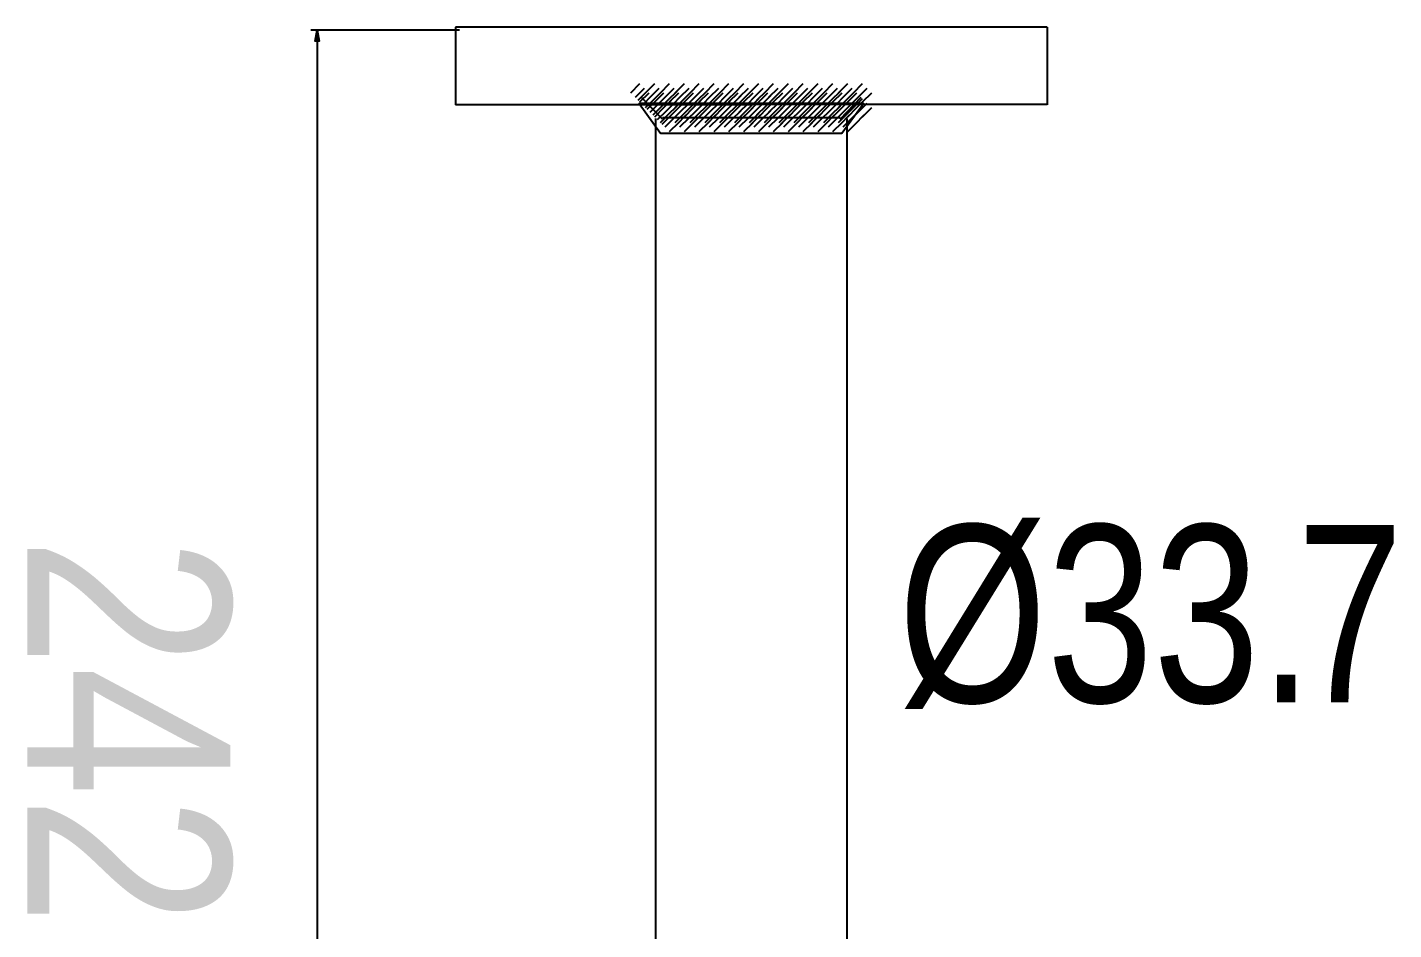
# Model space of a CAD drawing. Extents: x 1 to 62, y 3 to 267.
# Drawn here: x 3.62 to 53.45, y 28.36 to 61.28 of the extents above; entities that cross this region are included whole.
import ezdxf

# ---------------------------------------------------------------- set-up
doc = ezdxf.new("R2010")
doc.units = 0
doc.layers.add('LIVELLO_1', color=160, linetype='Continuous')
doc.styles.add('STD', font='txt')

# ---------------------------------------------------------------- blocks, each defined once
blk = doc.blocks.new('AI9-BLK319')
at = {"layer": 'LIVELLO_1', "color": 7}
for p, q in [((3.185249, -0.288182), (3.518734, 0.045303)), ((3.352681, -0.454236), (3.684788, -0.120751)), ((3.518734, -0.620289), (3.852736, -0.288182))]:
    blk.add_line(p, q, dxfattribs=at)
blk = doc.blocks.new('AI9-BLK318')
at = {"layer": 'LIVELLO_1', "color": 7}
blk.add_blockref('AI9-BLK319', (0, 0), dxfattribs=at)
blk = doc.blocks.new('AI9-BLK317')
at = {"layer": 'LIVELLO_1', "color": 7}
for p, q in [((3.39118, -0.151584), (3.723287, 0.180523)), ((3.557233, -0.319016), (3.890719, 0.014469)), ((3.723287, -0.485069), (4.056772, -0.151584))]:
    blk.add_line(p, q, dxfattribs=at)
blk = doc.blocks.new('AI9-BLK316')
at = {"layer": 'LIVELLO_1', "color": 7}
blk.add_blockref('AI9-BLK317', (0, 0), dxfattribs=at)
blk = doc.blocks.new('AI9-BLK315')
at = {"layer": 'LIVELLO_1', "color": 7}
for p, q in [((3.525797, 0.01602), (3.85911, 0.349505)), ((3.69185, -0.150034), (4.025163, 0.182073)), ((3.85911, -0.317466), (4.192595, 0.01602))]:
    blk.add_line(p, q, dxfattribs=at)
blk = doc.blocks.new('AI9-BLK314')
at = {"layer": 'LIVELLO_1', "color": 7}
blk.add_blockref('AI9-BLK315', (0, 0), dxfattribs=at)
blk = doc.blocks.new('AI9-BLK311')
at = {"layer": 'LIVELLO_1', "color": 7}
for p, q in [((2.64523, -0.288182), (2.977338, 0.045303)), ((2.811284, -0.454236), (3.144769, -0.120751)), ((2.977338, -0.620289), (3.310823, -0.288182))]:
    blk.add_line(p, q, dxfattribs=at)
blk = doc.blocks.new('AI9-BLK310')
at = {"layer": 'LIVELLO_1', "color": 7}
blk.add_blockref('AI9-BLK311', (0, 0), dxfattribs=at)
blk = doc.blocks.new('AI9-BLK309')
at = {"layer": 'LIVELLO_1', "color": 7}
for p, q in [((2.914981, -0.151584), (3.248983, 0.180523)), ((3.081035, -0.319016), (3.415037, 0.014469)), ((3.248983, -0.485069), (3.581091, -0.151584))]:
    blk.add_line(p, q, dxfattribs=at)
blk = doc.blocks.new('AI9-BLK308')
at = {"layer": 'LIVELLO_1', "color": 7}
blk.add_blockref('AI9-BLK309', (0, 0), dxfattribs=at)
blk = doc.blocks.new('AI9-BLK307')
at = {"layer": 'LIVELLO_1', "color": 7}
for p, q in [((3.185249, 0.01602), (3.518734, 0.349505)), ((3.352681, -0.150034), (3.684788, 0.182073)), ((3.518734, -0.317466), (3.852736, 0.01602))]:
    blk.add_line(p, q, dxfattribs=at)
blk = doc.blocks.new('AI9-BLK306')
at = {"layer": 'LIVELLO_1', "color": 7}
blk.add_blockref('AI9-BLK307', (0, 0), dxfattribs=at)
blk = doc.blocks.new('AI9-BLK305')
at = {"layer": 'LIVELLO_1', "color": 7}
for p, q in [((3.39118, 0.167776), (3.723287, 0.501261)), ((3.557233, 0.001723), (3.890719, 0.335208)), ((3.723287, -0.164331), (4.056772, 0.167776))]:
    blk.add_line(p, q, dxfattribs=at)
blk = doc.blocks.new('AI9-BLK304')
at = {"layer": 'LIVELLO_1', "color": 7}
blk.add_blockref('AI9-BLK305', (0, 0), dxfattribs=at)
blk = doc.blocks.new('AI9-BLK303')
at = {"layer": 'LIVELLO_1', "color": 7}
for p, q in [((3.525797, 0.30403), (3.85911, 0.636481)), ((3.69185, 0.136943), (4.025163, 0.470428)), ((3.85911, -0.029111), (4.192595, 0.30403))]:
    blk.add_line(p, q, dxfattribs=at)
blk = doc.blocks.new('AI9-BLK302')
at = {"layer": 'LIVELLO_1', "color": 7}
blk.add_blockref('AI9-BLK303', (0, 0), dxfattribs=at)
blk = doc.blocks.new('AI9-BLK301')
at = {"layer": 'LIVELLO_1', "color": 7}
for p, q in [((2.103317, -0.288182), (2.43663, 0.045303)), ((2.269371, -0.454236), (2.602684, -0.120751)), ((2.43663, -0.620289), (2.768737, -0.288182))]:
    blk.add_line(p, q, dxfattribs=at)
blk = doc.blocks.new('AI9-BLK300')
at = {"layer": 'LIVELLO_1', "color": 7}
blk.add_blockref('AI9-BLK301', (0, 0), dxfattribs=at)
blk = doc.blocks.new('AI9-BLK299')
at = {"layer": 'LIVELLO_1', "color": 7}
for p, q in [((2.373585, -0.151584), (2.70707, 0.180523)), ((2.541016, -0.319016), (2.873124, 0.014469)), ((2.70707, -0.485069), (3.040383, -0.151584))]:
    blk.add_line(p, q, dxfattribs=at)
blk = doc.blocks.new('AI9-BLK298')
at = {"layer": 'LIVELLO_1', "color": 7}
blk.add_blockref('AI9-BLK299', (0, 0), dxfattribs=at)
blk = doc.blocks.new('AI9-BLK297')
at = {"layer": 'LIVELLO_1', "color": 7}
for p, q in [((2.64523, 0.01602), (2.977338, 0.349505)), ((2.811284, -0.150034), (3.144769, 0.182073)), ((2.977338, -0.317466), (3.310823, 0.01602))]:
    blk.add_line(p, q, dxfattribs=at)
blk = doc.blocks.new('AI9-BLK296')
at = {"layer": 'LIVELLO_1', "color": 7}
blk.add_blockref('AI9-BLK297', (0, 0), dxfattribs=at)
blk = doc.blocks.new('AI9-BLK295')
at = {"layer": 'LIVELLO_1', "color": 7}
for p, q in [((2.914981, 0.167776), (3.248983, 0.501261)), ((3.081035, 0.001723), (3.415037, 0.335208)), ((3.248983, -0.164331), (3.581091, 0.167776))]:
    blk.add_line(p, q, dxfattribs=at)
blk = doc.blocks.new('AI9-BLK294')
at = {"layer": 'LIVELLO_1', "color": 7}
blk.add_blockref('AI9-BLK295', (0, 0), dxfattribs=at)
blk = doc.blocks.new('AI9-BLK293')
at = {"layer": 'LIVELLO_1', "color": 7}
for p, q in [((3.185249, 0.30403), (3.518734, 0.636481)), ((3.352681, 0.136943), (3.684788, 0.470428)), ((3.518734, -0.029111), (3.852736, 0.30403))]:
    blk.add_line(p, q, dxfattribs=at)
blk = doc.blocks.new('AI9-BLK292')
at = {"layer": 'LIVELLO_1', "color": 7}
blk.add_blockref('AI9-BLK293', (0, 0), dxfattribs=at)
blk = doc.blocks.new('AI9-BLK291')
at = {"layer": 'LIVELLO_1', "color": 7}
for p, q in [((1.561231, -0.288182), (1.894716, 0.045303)), ((1.728663, -0.454236), (2.06077, -0.120751)), ((1.894716, -0.620289), (2.228029, -0.288182))]:
    blk.add_line(p, q, dxfattribs=at)
blk = doc.blocks.new('AI9-BLK290')
at = {"layer": 'LIVELLO_1', "color": 7}
blk.add_blockref('AI9-BLK291', (0, 0), dxfattribs=at)
blk = doc.blocks.new('AI9-BLK289')
at = {"layer": 'LIVELLO_1', "color": 7}
for p, q in [((1.832877, -0.151584), (2.164984, 0.180523)), ((1.998931, -0.319016), (2.332416, 0.014469)), ((2.164984, -0.485069), (2.498469, -0.151584))]:
    blk.add_line(p, q, dxfattribs=at)
blk = doc.blocks.new('AI9-BLK288')
at = {"layer": 'LIVELLO_1', "color": 7}
blk.add_blockref('AI9-BLK289', (0, 0), dxfattribs=at)
blk = doc.blocks.new('AI9-BLK287')
at = {"layer": 'LIVELLO_1', "color": 7}
for p, q in [((2.103317, 0.01602), (2.43663, 0.349505)), ((2.269371, -0.150034), (2.602684, 0.182073)), ((2.43663, -0.317466), (2.768737, 0.01602))]:
    blk.add_line(p, q, dxfattribs=at)
blk = doc.blocks.new('AI9-BLK286')
at = {"layer": 'LIVELLO_1', "color": 7}
blk.add_blockref('AI9-BLK287', (0, 0), dxfattribs=at)
blk = doc.blocks.new('AI9-BLK285')
at = {"layer": 'LIVELLO_1', "color": 7}
for p, q in [((2.373585, 0.167776), (2.70707, 0.501261)), ((2.541016, 0.001723), (2.873124, 0.335208)), ((2.70707, -0.164331), (3.040383, 0.167776))]:
    blk.add_line(p, q, dxfattribs=at)
blk = doc.blocks.new('AI9-BLK284')
at = {"layer": 'LIVELLO_1', "color": 7}
blk.add_blockref('AI9-BLK285', (0, 0), dxfattribs=at)
blk = doc.blocks.new('AI9-BLK283')
at = {"layer": 'LIVELLO_1', "color": 7}
for p, q in [((2.64523, 0.30403), (2.977338, 0.636481)), ((2.811284, 0.136943), (3.144769, 0.470428)), ((2.977338, -0.029111), (3.310823, 0.30403))]:
    blk.add_line(p, q, dxfattribs=at)
blk = doc.blocks.new('AI9-BLK282')
at = {"layer": 'LIVELLO_1', "color": 7}
blk.add_blockref('AI9-BLK283', (0, 0), dxfattribs=at)
blk = doc.blocks.new('AI9-BLK281')
at = {"layer": 'LIVELLO_1', "color": 7}
for p, q in [((1.019318, -0.288182), (1.35332, 0.045303)), ((1.186577, -0.454236), (1.520751, -0.120751)), ((1.35332, -0.620289), (1.686805, -0.288182))]:
    blk.add_line(p, q, dxfattribs=at)
blk = doc.blocks.new('AI9-BLK280')
at = {"layer": 'LIVELLO_1', "color": 7}
blk.add_blockref('AI9-BLK281', (0, 0), dxfattribs=at)
blk = doc.blocks.new('AI9-BLK279')
at = {"layer": 'LIVELLO_1', "color": 7}
for p, q in [((1.290963, -0.151584), (1.624276, 0.180523)), ((1.457017, -0.319016), (1.79033, 0.014469)), ((1.624276, -0.485069), (1.956556, -0.151584))]:
    blk.add_line(p, q, dxfattribs=at)
blk = doc.blocks.new('AI9-BLK278')
at = {"layer": 'LIVELLO_1', "color": 7}
blk.add_blockref('AI9-BLK279', (0, 0), dxfattribs=at)
blk = doc.blocks.new('AI9-BLK277')
at = {"layer": 'LIVELLO_1', "color": 7}
for p, q in [((1.561231, 0.01602), (1.894716, 0.349505)), ((1.728663, -0.150034), (2.06077, 0.182073)), ((1.894716, -0.317466), (2.228029, 0.01602))]:
    blk.add_line(p, q, dxfattribs=at)
blk = doc.blocks.new('AI9-BLK276')
at = {"layer": 'LIVELLO_1', "color": 7}
blk.add_blockref('AI9-BLK277', (0, 0), dxfattribs=at)
blk = doc.blocks.new('AI9-BLK275')
at = {"layer": 'LIVELLO_1', "color": 7}
for p, q in [((1.832877, 0.167776), (2.164984, 0.501261)), ((1.998931, 0.001723), (2.332416, 0.335208)), ((2.164984, -0.164331), (2.498469, 0.167776))]:
    blk.add_line(p, q, dxfattribs=at)
blk = doc.blocks.new('AI9-BLK274')
at = {"layer": 'LIVELLO_1', "color": 7}
blk.add_blockref('AI9-BLK275', (0, 0), dxfattribs=at)
blk = doc.blocks.new('AI9-BLK273')
at = {"layer": 'LIVELLO_1', "color": 7}
for p, q in [((2.103317, 0.30403), (2.43663, 0.636481)), ((2.269371, 0.136943), (2.602684, 0.470428)), ((2.43663, -0.029111), (2.768737, 0.30403))]:
    blk.add_line(p, q, dxfattribs=at)
blk = doc.blocks.new('AI9-BLK272')
at = {"layer": 'LIVELLO_1', "color": 7}
blk.add_blockref('AI9-BLK273', (0, 0), dxfattribs=at)
blk = doc.blocks.new('AI9-BLK271')
at = {"layer": 'LIVELLO_1', "color": 7}
for p, q in [((0.479127, -0.288182), (0.812612, 0.045303)), ((0.645353, -0.454236), (0.978666, -0.120751)), ((0.812612, -0.620289), (1.144719, -0.288182))]:
    blk.add_line(p, q, dxfattribs=at)
blk = doc.blocks.new('AI9-BLK270')
at = {"layer": 'LIVELLO_1', "color": 7}
blk.add_blockref('AI9-BLK271', (0, 0), dxfattribs=at)
blk = doc.blocks.new('AI9-BLK269')
at = {"layer": 'LIVELLO_1', "color": 7}
for p, q in [((0.749567, -0.151584), (1.083052, 0.180523)), ((0.916998, -0.319016), (1.249105, 0.014469)), ((1.083052, -0.485069), (1.416365, -0.151584))]:
    blk.add_line(p, q, dxfattribs=at)
blk = doc.blocks.new('AI9-BLK268')
at = {"layer": 'LIVELLO_1', "color": 7}
blk.add_blockref('AI9-BLK269', (0, 0), dxfattribs=at)
blk = doc.blocks.new('AI9-BLK267')
at = {"layer": 'LIVELLO_1', "color": 7}
for p, q in [((1.019318, 0.01602), (1.35332, 0.349505)), ((1.186577, -0.150034), (1.520751, 0.182073)), ((1.35332, -0.317466), (1.686805, 0.01602))]:
    blk.add_line(p, q, dxfattribs=at)
blk = doc.blocks.new('AI9-BLK266')
at = {"layer": 'LIVELLO_1', "color": 7}
blk.add_blockref('AI9-BLK267', (0, 0), dxfattribs=at)
blk = doc.blocks.new('AI9-BLK265')
at = {"layer": 'LIVELLO_1', "color": 7}
for p, q in [((1.290963, 0.167776), (1.624276, 0.501261)), ((1.457017, 0.001723), (1.79033, 0.335208)), ((1.624276, -0.164331), (1.956556, 0.167776))]:
    blk.add_line(p, q, dxfattribs=at)
blk = doc.blocks.new('AI9-BLK264')
at = {"layer": 'LIVELLO_1', "color": 7}
blk.add_blockref('AI9-BLK265', (0, 0), dxfattribs=at)
blk = doc.blocks.new('AI9-BLK263')
at = {"layer": 'LIVELLO_1', "color": 7}
for p, q in [((1.561231, 0.30403), (1.894716, 0.636481)), ((1.728663, 0.136943), (2.06077, 0.470428)), ((1.894716, -0.029111), (2.228029, 0.30403))]:
    blk.add_line(p, q, dxfattribs=at)
blk = doc.blocks.new('AI9-BLK262')
at = {"layer": 'LIVELLO_1', "color": 7}
blk.add_blockref('AI9-BLK263', (0, 0), dxfattribs=at)
blk = doc.blocks.new('AI9-BLK261')
at = {"layer": 'LIVELLO_1', "color": 7}
for p, q in [((-0.062787, -0.288182), (0.270698, 0.045303)), ((0.103267, -0.454236), (0.436752, -0.120751)), ((0.270698, -0.620289), (0.604011, -0.288182))]:
    blk.add_line(p, q, dxfattribs=at)
blk = doc.blocks.new('AI9-BLK260')
at = {"layer": 'LIVELLO_1', "color": 7}
blk.add_blockref('AI9-BLK261', (0, 0), dxfattribs=at)
blk = doc.blocks.new('AI9-BLK259')
at = {"layer": 'LIVELLO_1', "color": 7}
for p, q in [((0.207481, -0.151584), (0.540966, 0.180523)), ((0.374913, -0.319016), (0.708398, 0.014469)), ((0.540966, -0.485069), (0.874451, -0.151584))]:
    blk.add_line(p, q, dxfattribs=at)
blk = doc.blocks.new('AI9-BLK258')
at = {"layer": 'LIVELLO_1', "color": 7}
blk.add_blockref('AI9-BLK259', (0, 0), dxfattribs=at)
blk = doc.blocks.new('AI9-BLK257')
at = {"layer": 'LIVELLO_1', "color": 7}
for p, q in [((0.479127, 0.01602), (0.812612, 0.349505)), ((0.645353, -0.150034), (0.978666, 0.182073)), ((0.812612, -0.317466), (1.144719, 0.01602))]:
    blk.add_line(p, q, dxfattribs=at)
blk = doc.blocks.new('AI9-BLK256')
at = {"layer": 'LIVELLO_1', "color": 7}
blk.add_blockref('AI9-BLK257', (0, 0), dxfattribs=at)
blk = doc.blocks.new('AI9-BLK255')
at = {"layer": 'LIVELLO_1', "color": 7}
for p, q in [((0.749567, 0.167776), (1.083052, 0.501261)), ((0.916998, 0.001723), (1.249105, 0.335208)), ((1.083052, -0.164331), (1.416365, 0.167776))]:
    blk.add_line(p, q, dxfattribs=at)
blk = doc.blocks.new('AI9-BLK254')
at = {"layer": 'LIVELLO_1', "color": 7}
blk.add_blockref('AI9-BLK255', (0, 0), dxfattribs=at)
blk = doc.blocks.new('AI9-BLK253')
at = {"layer": 'LIVELLO_1', "color": 7}
for p, q in [((1.019318, 0.30403), (1.35332, 0.636481)), ((1.186577, 0.136943), (1.520751, 0.470428)), ((1.35332, -0.029111), (1.686805, 0.30403))]:
    blk.add_line(p, q, dxfattribs=at)
blk = doc.blocks.new('AI9-BLK252')
at = {"layer": 'LIVELLO_1', "color": 7}
blk.add_blockref('AI9-BLK253', (0, 0), dxfattribs=at)
blk = doc.blocks.new('AI9-BLK251')
at = {"layer": 'LIVELLO_1', "color": 7}
for p, q in [((-0.6047, -0.288182), (-0.271387, 0.045303)), ((-0.437441, -0.454236), (-0.105334, -0.120751)), ((-0.271387, -0.620289), (0.062787, -0.288182))]:
    blk.add_line(p, q, dxfattribs=at)
blk = doc.blocks.new('AI9-BLK250')
at = {"layer": 'LIVELLO_1', "color": 7}
blk.add_blockref('AI9-BLK251', (0, 0), dxfattribs=at)
blk = doc.blocks.new('AI9-BLK249')
at = {"layer": 'LIVELLO_1', "color": 7}
for p, q in [((-0.333055, -0.151584), (-0.000947, 0.180523)), ((-0.167001, -0.319016), (0.166312, 0.014469)), ((-0.000947, -0.485069), (0.332366, -0.151584))]:
    blk.add_line(p, q, dxfattribs=at)
blk = doc.blocks.new('AI9-BLK248')
at = {"layer": 'LIVELLO_1', "color": 7}
blk.add_blockref('AI9-BLK249', (0, 0), dxfattribs=at)
blk = doc.blocks.new('AI9-BLK247')
at = {"layer": 'LIVELLO_1', "color": 7}
for p, q in [((-0.062787, 0.01602), (0.270698, 0.349505)), ((0.103267, -0.150034), (0.436752, 0.182073)), ((0.270698, -0.317466), (0.604011, 0.01602))]:
    blk.add_line(p, q, dxfattribs=at)
blk = doc.blocks.new('AI9-BLK246')
at = {"layer": 'LIVELLO_1', "color": 7}
blk.add_blockref('AI9-BLK247', (0, 0), dxfattribs=at)
blk = doc.blocks.new('AI9-BLK245')
at = {"layer": 'LIVELLO_1', "color": 7}
for p, q in [((0.207481, 0.167776), (0.540966, 0.501261)), ((0.374913, 0.001723), (0.708398, 0.335208)), ((0.540966, -0.164331), (0.874451, 0.167776))]:
    blk.add_line(p, q, dxfattribs=at)
blk = doc.blocks.new('AI9-BLK244')
at = {"layer": 'LIVELLO_1', "color": 7}
blk.add_blockref('AI9-BLK245', (0, 0), dxfattribs=at)
blk = doc.blocks.new('AI9-BLK243')
at = {"layer": 'LIVELLO_1', "color": 7}
for p, q in [((0.479127, 0.30403), (0.812612, 0.636481)), ((0.645353, 0.136943), (0.978666, 0.470428)), ((0.812612, -0.029111), (1.144719, 0.30403))]:
    blk.add_line(p, q, dxfattribs=at)
blk = doc.blocks.new('AI9-BLK242')
at = {"layer": 'LIVELLO_1', "color": 7}
blk.add_blockref('AI9-BLK243', (0, 0), dxfattribs=at)
blk = doc.blocks.new('AI9-BLK241')
at = {"layer": 'LIVELLO_1', "color": 7}
for p, q in [((-1.144891, -0.288182), (-0.812612, 0.045303)), ((-0.978838, -0.454236), (-0.645353, -0.120751)), ((-0.812612, -0.620289), (-0.479299, -0.288182))]:
    blk.add_line(p, q, dxfattribs=at)
blk = doc.blocks.new('AI9-BLK240')
at = {"layer": 'LIVELLO_1', "color": 7}
blk.add_blockref('AI9-BLK241', (0, 0), dxfattribs=at)
blk = doc.blocks.new('AI9-BLK239')
at = {"layer": 'LIVELLO_1', "color": 7}
for p, q in [((-0.87514, -0.151584), (-0.540966, 0.180523)), ((-0.709087, -0.319016), (-0.374913, 0.014469)), ((-0.540966, -0.485069), (-0.208859, -0.151584))]:
    blk.add_line(p, q, dxfattribs=at)
blk = doc.blocks.new('AI9-BLK238')
at = {"layer": 'LIVELLO_1', "color": 7}
blk.add_blockref('AI9-BLK239', (0, 0), dxfattribs=at)
blk = doc.blocks.new('AI9-BLK237')
at = {"layer": 'LIVELLO_1', "color": 7}
for p, q in [((-0.6047, 0.01602), (-0.271387, 0.349505)), ((-0.437441, -0.150034), (-0.105334, 0.182073)), ((-0.271387, -0.317466), (0.062787, 0.01602))]:
    blk.add_line(p, q, dxfattribs=at)
blk = doc.blocks.new('AI9-BLK236')
at = {"layer": 'LIVELLO_1', "color": 7}
blk.add_blockref('AI9-BLK237', (0, 0), dxfattribs=at)
blk = doc.blocks.new('AI9-BLK235')
at = {"layer": 'LIVELLO_1', "color": 7}
for p, q in [((-0.333055, 0.167776), (-0.000947, 0.501261)), ((-0.167001, 0.001723), (0.166312, 0.335208)), ((-0.000947, -0.164331), (0.332366, 0.167776))]:
    blk.add_line(p, q, dxfattribs=at)
blk = doc.blocks.new('AI9-BLK234')
at = {"layer": 'LIVELLO_1', "color": 7}
blk.add_blockref('AI9-BLK235', (0, 0), dxfattribs=at)
blk = doc.blocks.new('AI9-BLK233')
at = {"layer": 'LIVELLO_1', "color": 7}
for p, q in [((-0.062787, 0.30403), (0.270698, 0.636481)), ((0.103267, 0.136943), (0.436752, 0.470428)), ((0.270698, -0.029111), (0.604011, 0.30403))]:
    blk.add_line(p, q, dxfattribs=at)
blk = doc.blocks.new('AI9-BLK232')
at = {"layer": 'LIVELLO_1', "color": 7}
blk.add_blockref('AI9-BLK233', (0, 0), dxfattribs=at)
blk = doc.blocks.new('AI9-BLK231')
at = {"layer": 'LIVELLO_1', "color": 7}
for p, q in [((-1.686805, -0.288182), (-1.35332, 0.045303)), ((-1.520751, -0.454236), (-1.187266, -0.120751)), ((-1.35332, -0.620289), (-1.021212, -0.288182))]:
    blk.add_line(p, q, dxfattribs=at)
blk = doc.blocks.new('AI9-BLK230')
at = {"layer": 'LIVELLO_1', "color": 7}
blk.add_blockref('AI9-BLK231', (0, 0), dxfattribs=at)
blk = doc.blocks.new('AI9-BLK229')
at = {"layer": 'LIVELLO_1', "color": 7}
for p, q in [((-1.416537, -0.151584), (-1.083052, 0.180523)), ((-1.249105, -0.319016), (-0.916998, 0.014469)), ((-1.083052, -0.485069), (-0.749567, -0.151584))]:
    blk.add_line(p, q, dxfattribs=at)
blk = doc.blocks.new('AI9-BLK228')
at = {"layer": 'LIVELLO_1', "color": 7}
blk.add_blockref('AI9-BLK229', (0, 0), dxfattribs=at)
blk = doc.blocks.new('AI9-BLK227')
at = {"layer": 'LIVELLO_1', "color": 7}
for p, q in [((-1.144891, 0.01602), (-0.812612, 0.349505)), ((-0.978838, -0.150034), (-0.645353, 0.182073)), ((-0.812612, -0.317466), (-0.479299, 0.01602))]:
    blk.add_line(p, q, dxfattribs=at)
blk = doc.blocks.new('AI9-BLK226')
at = {"layer": 'LIVELLO_1', "color": 7}
blk.add_blockref('AI9-BLK227', (0, 0), dxfattribs=at)
blk = doc.blocks.new('AI9-BLK225')
at = {"layer": 'LIVELLO_1', "color": 7}
for p, q in [((-0.87514, 0.167776), (-0.540966, 0.501261)), ((-0.709087, 0.001723), (-0.374913, 0.335208)), ((-0.540966, -0.164331), (-0.208859, 0.167776))]:
    blk.add_line(p, q, dxfattribs=at)
blk = doc.blocks.new('AI9-BLK224')
at = {"layer": 'LIVELLO_1', "color": 7}
blk.add_blockref('AI9-BLK225', (0, 0), dxfattribs=at)
blk = doc.blocks.new('AI9-BLK223')
at = {"layer": 'LIVELLO_1', "color": 7}
for p, q in [((-0.6047, 0.30403), (-0.271387, 0.636481)), ((-0.437441, 0.136943), (-0.105334, 0.470428)), ((-0.271387, -0.029111), (0.062787, 0.30403))]:
    blk.add_line(p, q, dxfattribs=at)
blk = doc.blocks.new('AI9-BLK222')
at = {"layer": 'LIVELLO_1', "color": 7}
blk.add_blockref('AI9-BLK223', (0, 0), dxfattribs=at)
blk = doc.blocks.new('AI9-BLK221')
at = {"layer": 'LIVELLO_1', "color": 7}
for p, q in [((-2.228891, -0.288182), (-1.895405, 0.045303)), ((-2.061459, -0.454236), (-1.729352, -0.120751)), ((-1.895405, -0.620289), (-1.56192, -0.288182))]:
    blk.add_line(p, q, dxfattribs=at)
blk = doc.blocks.new('AI9-BLK220')
at = {"layer": 'LIVELLO_1', "color": 7}
blk.add_blockref('AI9-BLK221', (0, 0), dxfattribs=at)
blk = doc.blocks.new('AI9-BLK219')
at = {"layer": 'LIVELLO_1', "color": 7}
for p, q in [((-1.957245, -0.151584), (-1.624965, 0.180523)), ((-1.791019, -0.319016), (-1.457706, 0.014469)), ((-1.624965, -0.485069), (-1.291652, -0.151584))]:
    blk.add_line(p, q, dxfattribs=at)
blk = doc.blocks.new('AI9-BLK218')
at = {"layer": 'LIVELLO_1', "color": 7}
blk.add_blockref('AI9-BLK219', (0, 0), dxfattribs=at)
blk = doc.blocks.new('AI9-BLK217')
at = {"layer": 'LIVELLO_1', "color": 7}
for p, q in [((-1.686805, 0.01602), (-1.35332, 0.349505)), ((-1.520751, -0.150034), (-1.187266, 0.182073)), ((-1.35332, -0.317466), (-1.021212, 0.01602))]:
    blk.add_line(p, q, dxfattribs=at)
blk = doc.blocks.new('AI9-BLK216')
at = {"layer": 'LIVELLO_1', "color": 7}
blk.add_blockref('AI9-BLK217', (0, 0), dxfattribs=at)
blk = doc.blocks.new('AI9-BLK215')
at = {"layer": 'LIVELLO_1', "color": 7}
for p, q in [((-1.416537, 0.167776), (-1.083052, 0.501261)), ((-1.249105, 0.001723), (-0.916998, 0.335208)), ((-1.083052, -0.164331), (-0.749567, 0.167776))]:
    blk.add_line(p, q, dxfattribs=at)
blk = doc.blocks.new('AI9-BLK214')
at = {"layer": 'LIVELLO_1', "color": 7}
blk.add_blockref('AI9-BLK215', (0, 0), dxfattribs=at)
blk = doc.blocks.new('AI9-BLK213')
at = {"layer": 'LIVELLO_1', "color": 7}
for p, q in [((-1.144891, 0.30403), (-0.812612, 0.636481)), ((-0.978838, 0.136943), (-0.645353, 0.470428)), ((-0.812612, -0.029111), (-0.479299, 0.30403))]:
    blk.add_line(p, q, dxfattribs=at)
blk = doc.blocks.new('AI9-BLK212')
at = {"layer": 'LIVELLO_1', "color": 7}
blk.add_blockref('AI9-BLK213', (0, 0), dxfattribs=at)
blk = doc.blocks.new('AI9-BLK211')
at = {"layer": 'LIVELLO_1', "color": 7}
for p, q in [((-2.770804, -0.288182), (-2.43663, 0.045303)), ((-2.603373, -0.454236), (-2.269371, -0.120751)), ((-2.43663, -0.620289), (-2.103317, -0.288182))]:
    blk.add_line(p, q, dxfattribs=at)
blk = doc.blocks.new('AI9-BLK210')
at = {"layer": 'LIVELLO_1', "color": 7}
blk.add_blockref('AI9-BLK211', (0, 0), dxfattribs=at)
blk = doc.blocks.new('AI9-BLK209')
at = {"layer": 'LIVELLO_1', "color": 7}
for p, q in [((-2.499158, -0.151584), (-2.165673, 0.180523)), ((-2.333105, -0.319016), (-1.99962, 0.014469)), ((-2.165673, -0.485069), (-1.833566, -0.151584))]:
    blk.add_line(p, q, dxfattribs=at)
blk = doc.blocks.new('AI9-BLK208')
at = {"layer": 'LIVELLO_1', "color": 7}
blk.add_blockref('AI9-BLK209', (0, 0), dxfattribs=at)
blk = doc.blocks.new('AI9-BLK207')
at = {"layer": 'LIVELLO_1', "color": 7}
for p, q in [((-2.228891, 0.01602), (-1.895405, 0.349505)), ((-2.061459, -0.150034), (-1.729352, 0.182073)), ((-1.895405, -0.317466), (-1.56192, 0.01602))]:
    blk.add_line(p, q, dxfattribs=at)
blk = doc.blocks.new('AI9-BLK206')
at = {"layer": 'LIVELLO_1', "color": 7}
blk.add_blockref('AI9-BLK207', (0, 0), dxfattribs=at)
blk = doc.blocks.new('AI9-BLK205')
at = {"layer": 'LIVELLO_1', "color": 7}
for p, q in [((-1.957245, 0.167776), (-1.624965, 0.501261)), ((-1.791019, 0.001723), (-1.457706, 0.335208)), ((-1.624965, -0.164331), (-1.291652, 0.167776))]:
    blk.add_line(p, q, dxfattribs=at)
blk = doc.blocks.new('AI9-BLK204')
at = {"layer": 'LIVELLO_1', "color": 7}
blk.add_blockref('AI9-BLK205', (0, 0), dxfattribs=at)
blk = doc.blocks.new('AI9-BLK203')
at = {"layer": 'LIVELLO_1', "color": 7}
for p, q in [((-1.686805, 0.30403), (-1.35332, 0.636481)), ((-1.520751, 0.136943), (-1.187266, 0.470428)), ((-1.35332, -0.029111), (-1.021212, 0.30403))]:
    blk.add_line(p, q, dxfattribs=at)
blk = doc.blocks.new('AI9-BLK202')
at = {"layer": 'LIVELLO_1', "color": 7}
blk.add_blockref('AI9-BLK203', (0, 0), dxfattribs=at)
blk = doc.blocks.new('AI9-BLK201')
at = {"layer": 'LIVELLO_1', "color": 7}
for p, q in [((-3.310823, -0.288182), (-2.977338, 0.045303)), ((-3.144769, -0.454236), (-2.811284, -0.120751)), ((-2.977338, -0.620289), (-2.64523, -0.288182))]:
    blk.add_line(p, q, dxfattribs=at)
blk = doc.blocks.new('AI9-BLK200')
at = {"layer": 'LIVELLO_1', "color": 7}
blk.add_blockref('AI9-BLK201', (0, 0), dxfattribs=at)
blk = doc.blocks.new('AI9-BLK199')
at = {"layer": 'LIVELLO_1', "color": 7}
for p, q in [((-3.040555, -0.151584), (-2.70707, 0.180523)), ((-2.873124, -0.319016), (-2.541016, 0.014469)), ((-2.70707, -0.485069), (-2.373585, -0.151584))]:
    blk.add_line(p, q, dxfattribs=at)
blk = doc.blocks.new('AI9-BLK198')
at = {"layer": 'LIVELLO_1', "color": 7}
blk.add_blockref('AI9-BLK199', (0, 0), dxfattribs=at)
blk = doc.blocks.new('AI9-BLK197')
at = {"layer": 'LIVELLO_1', "color": 7}
for p, q in [((-2.770804, 0.01602), (-2.43663, 0.349505)), ((-2.603373, -0.150034), (-2.269371, 0.182073)), ((-2.43663, -0.317466), (-2.103317, 0.01602))]:
    blk.add_line(p, q, dxfattribs=at)
blk = doc.blocks.new('AI9-BLK196')
at = {"layer": 'LIVELLO_1', "color": 7}
blk.add_blockref('AI9-BLK197', (0, 0), dxfattribs=at)
blk = doc.blocks.new('AI9-BLK195')
at = {"layer": 'LIVELLO_1', "color": 7}
for p, q in [((-2.499158, 0.167776), (-2.165673, 0.501261)), ((-2.333105, 0.001723), (-1.99962, 0.335208)), ((-2.165673, -0.164331), (-1.833566, 0.167776))]:
    blk.add_line(p, q, dxfattribs=at)
blk = doc.blocks.new('AI9-BLK194')
at = {"layer": 'LIVELLO_1', "color": 7}
blk.add_blockref('AI9-BLK195', (0, 0), dxfattribs=at)
blk = doc.blocks.new('AI9-BLK193')
at = {"layer": 'LIVELLO_1', "color": 7}
for p, q in [((-2.228891, 0.30403), (-1.895405, 0.636481)), ((-2.061459, 0.136943), (-1.729352, 0.470428)), ((-1.895405, -0.029111), (-1.56192, 0.30403))]:
    blk.add_line(p, q, dxfattribs=at)
blk = doc.blocks.new('AI9-BLK192')
at = {"layer": 'LIVELLO_1', "color": 7}
blk.add_blockref('AI9-BLK193', (0, 0), dxfattribs=at)
blk = doc.blocks.new('AI9-BLK191')
at = {"layer": 'LIVELLO_1', "color": 7}
for p, q in [((-3.582469, -0.151584), (-3.248983, 0.180523)), ((-3.415209, -0.319016), (-3.081724, 0.014469)), ((-3.248983, -0.485069), (-2.91567, -0.151584))]:
    blk.add_line(p, q, dxfattribs=at)
blk = doc.blocks.new('AI9-BLK190')
at = {"layer": 'LIVELLO_1', "color": 7}
blk.add_blockref('AI9-BLK191', (0, 0), dxfattribs=at)
blk = doc.blocks.new('AI9-BLK189')
at = {"layer": 'LIVELLO_1', "color": 7}
for p, q in [((-3.310823, 0.01602), (-2.977338, 0.349505)), ((-3.144769, -0.150034), (-2.811284, 0.182073)), ((-2.977338, -0.317466), (-2.64523, 0.01602))]:
    blk.add_line(p, q, dxfattribs=at)
blk = doc.blocks.new('AI9-BLK188')
at = {"layer": 'LIVELLO_1', "color": 7}
blk.add_blockref('AI9-BLK189', (0, 0), dxfattribs=at)
blk = doc.blocks.new('AI9-BLK187')
at = {"layer": 'LIVELLO_1', "color": 7}
for p, q in [((-3.040555, 0.167776), (-2.70707, 0.501261)), ((-2.873124, 0.001723), (-2.541016, 0.335208)), ((-2.70707, -0.164331), (-2.373585, 0.167776))]:
    blk.add_line(p, q, dxfattribs=at)
blk = doc.blocks.new('AI9-BLK186')
at = {"layer": 'LIVELLO_1', "color": 7}
blk.add_blockref('AI9-BLK187', (0, 0), dxfattribs=at)
blk = doc.blocks.new('AI9-BLK185')
at = {"layer": 'LIVELLO_1', "color": 7}
for p, q in [((-2.770804, 0.30403), (-2.43663, 0.636481)), ((-2.603373, 0.136943), (-2.269371, 0.470428)), ((-2.43663, -0.029111), (-2.103317, 0.30403))]:
    blk.add_line(p, q, dxfattribs=at)
blk = doc.blocks.new('AI9-BLK184')
at = {"layer": 'LIVELLO_1', "color": 7}
blk.add_blockref('AI9-BLK185', (0, 0), dxfattribs=at)
blk = doc.blocks.new('AI9-BLK183')
at = {"layer": 'LIVELLO_1', "color": 7}
for p, q in [((-3.852909, 0.01602), (-3.519423, 0.349505)), ((-3.686683, -0.150034), (-3.35337, 0.182073)), ((-3.519423, -0.317466), (-3.185938, 0.01602))]:
    blk.add_line(p, q, dxfattribs=at)
blk = doc.blocks.new('AI9-BLK182')
at = {"layer": 'LIVELLO_1', "color": 7}
blk.add_blockref('AI9-BLK183', (0, 0), dxfattribs=at)
blk = doc.blocks.new('AI9-BLK181')
at = {"layer": 'LIVELLO_1', "color": 7}
for p, q in [((-3.582469, 0.167776), (-3.248983, 0.501261)), ((-3.415209, 0.001723), (-3.081724, 0.335208)), ((-3.248983, -0.164331), (-2.91567, 0.167776))]:
    blk.add_line(p, q, dxfattribs=at)
blk = doc.blocks.new('AI9-BLK180')
at = {"layer": 'LIVELLO_1', "color": 7}
blk.add_blockref('AI9-BLK181', (0, 0), dxfattribs=at)
blk = doc.blocks.new('AI9-BLK179')
at = {"layer": 'LIVELLO_1', "color": 7}
for p, q in [((-3.310823, 0.30403), (-2.977338, 0.636481)), ((-3.144769, 0.136943), (-2.811284, 0.470428)), ((-2.977338, -0.029111), (-2.64523, 0.30403))]:
    blk.add_line(p, q, dxfattribs=at)
blk = doc.blocks.new('AI9-BLK178')
at = {"layer": 'LIVELLO_1', "color": 7}
blk.add_blockref('AI9-BLK179', (0, 0), dxfattribs=at)
blk = doc.blocks.new('AI9-BLK177')
at = {"layer": 'LIVELLO_1', "color": 7}
for p, q in [((-4.057117, 0.167776), (-3.725009, 0.501261)), ((-3.891063, 0.001723), (-3.557578, 0.335208)), ((-3.725009, -0.164331), (-3.391524, 0.167776))]:
    blk.add_line(p, q, dxfattribs=at)
blk = doc.blocks.new('AI9-BLK176')
at = {"layer": 'LIVELLO_1', "color": 7}
blk.add_blockref('AI9-BLK177', (0, 0), dxfattribs=at)
blk = doc.blocks.new('AI9-BLK175')
at = {"layer": 'LIVELLO_1', "color": 7}
for p, q in [((-3.852909, 0.30403), (-3.519423, 0.636481)), ((-3.686683, 0.136943), (-3.35337, 0.470428)), ((-3.519423, -0.029111), (-3.185938, 0.30403))]:
    blk.add_line(p, q, dxfattribs=at)
blk = doc.blocks.new('AI9-BLK174')
at = {"layer": 'LIVELLO_1', "color": 7}
blk.add_blockref('AI9-BLK175', (0, 0), dxfattribs=at)
blk = doc.blocks.new('AI9-BLK173')
at = {"layer": 'LIVELLO_1', "color": 7}
for p, q in [((-4.19294, 0.30403), (-3.859454, 0.636481)), ((-4.025508, 0.136943), (-3.693401, 0.470428)), ((-3.859454, -0.029111), (-3.525452, 0.30403))]:
    blk.add_line(p, q, dxfattribs=at)
blk = doc.blocks.new('AI9-BLK172')
at = {"layer": 'LIVELLO_1', "color": 7}
blk.add_blockref('AI9-BLK173', (0, 0), dxfattribs=at)
blk = doc.blocks.new('AI9-BLK1')
at = {"layer": 'LIVELLO_1', "color": 7}
for p, q in [((-11.852, -72.533), (-17.276, -72.533)), ((-17.049, -72.533), (-17.049, -119.004)), ((-12.005, -72.427), (-12.005, -75.251)), ((9.58, -72.427), (9.58, -75.251)), ((-4.453, -75.773), (-5.223, -74.969)), ((9.58, -75.242), (-1.213, -75.242)), ((2.028, -75.773), (2.796, -74.969)), ((-1.213, -75.251), (-12.005, -75.251)), ((2.028, -75.728), (-4.454, -75.728)), ((-4.702, -75.753), (-4.702, -117.293)), ((2.277, -75.753), (2.277, -117.293))]:
    blk.add_line(p, q, dxfattribs=at)
for points in [[(-17.049, -72.533), (-16.976, -72.935), (-17.123, -72.935), (-17.049, -72.533)], [(9.58, -72.427), (-1.213, -72.427), (-12.005, -72.427)]]:
    blk.add_lwpolyline(points, dxfattribs=at)
blk.add_lwpolyline([(-1.213, -75.202), (-5.306, -75.202), (-4.52, -76.286), (2.095, -76.286), (2.879, -75.202)], close=True, dxfattribs=at)
for name, p in [('AI9-BLK172', (-1.415, -75.117)), ('AI9-BLK174', (-1.213, -75.117)), ('AI9-BLK178', (-1.213, -75.117)), ('AI9-BLK184', (-1.213, -75.117)), ('AI9-BLK192', (-1.213, -75.117)), ('AI9-BLK202', (-1.213, -75.117)), ('AI9-BLK212', (-1.213, -75.117)), ('AI9-BLK222', (-1.213, -75.117)), ('AI9-BLK232', (-1.213, -75.117)), ('AI9-BLK242', (-1.213, -75.117)), ('AI9-BLK252', (-1.213, -75.117)), ('AI9-BLK262', (-1.213, -75.117)), ('AI9-BLK272', (-1.213, -75.117)), ('AI9-BLK282', (-1.213, -75.117)), ('AI9-BLK292', (-1.213, -75.117)), ('AI9-BLK302', (-1.011, -75.117)), ('AI9-BLK176', (-1.279, -75.252)), ('AI9-BLK182', (-1.213, -75.37)), ('AI9-BLK180', (-1.213, -75.252)), ('AI9-BLK188', (-1.213, -75.37)), ('AI9-BLK186', (-1.213, -75.252)), ('AI9-BLK196', (-1.213, -75.37)), ('AI9-BLK194', (-1.213, -75.252)), ('AI9-BLK206', (-1.213, -75.37)), ('AI9-BLK204', (-1.213, -75.252)), ('AI9-BLK216', (-1.213, -75.37)), ('AI9-BLK214', (-1.213, -75.252)), ('AI9-BLK226', (-1.213, -75.37)), ('AI9-BLK224', (-1.213, -75.252)), ('AI9-BLK236', (-1.213, -75.37)), ('AI9-BLK234', (-1.213, -75.252)), ('AI9-BLK246', (-1.213, -75.37)), ('AI9-BLK244', (-1.213, -75.252)), ('AI9-BLK256', (-1.213, -75.37)), ('AI9-BLK254', (-1.213, -75.252)), ('AI9-BLK266', (-1.213, -75.37)), ('AI9-BLK264', (-1.213, -75.252)), ('AI9-BLK276', (-1.213, -75.37)), ('AI9-BLK274', (-1.213, -75.252)), ('AI9-BLK286', (-1.213, -75.37)), ('AI9-BLK284', (-1.213, -75.252)), ('AI9-BLK296', (-1.213, -75.37)), ('AI9-BLK294', (-1.213, -75.252)), ('AI9-BLK306', (-1.213, -75.37)), ('AI9-BLK304', (-1.147, -75.252)), ('AI9-BLK314', (-1.011, -75.37)), ('AI9-BLK190', (-1.213, -75.473)), ('AI9-BLK200', (-1.213, -75.608)), ('AI9-BLK198', (-1.213, -75.473)), ('AI9-BLK210', (-1.213, -75.608)), ('AI9-BLK208', (-1.213, -75.473)), ('AI9-BLK220', (-1.213, -75.608)), ('AI9-BLK218', (-1.213, -75.473)), ('AI9-BLK230', (-1.213, -75.608)), ('AI9-BLK228', (-1.213, -75.473)), ('AI9-BLK240', (-1.213, -75.608)), ('AI9-BLK238', (-1.213, -75.473)), ('AI9-BLK250', (-1.213, -75.608)), ('AI9-BLK248', (-1.213, -75.473)), ('AI9-BLK260', (-1.213, -75.608)), ('AI9-BLK258', (-1.213, -75.473)), ('AI9-BLK270', (-1.213, -75.608)), ('AI9-BLK268', (-1.213, -75.473)), ('AI9-BLK280', (-1.213, -75.608)), ('AI9-BLK278', (-1.213, -75.473)), ('AI9-BLK290', (-1.213, -75.608)), ('AI9-BLK288', (-1.213, -75.473)), ('AI9-BLK300', (-1.213, -75.608)), ('AI9-BLK298', (-1.213, -75.473)), ('AI9-BLK310', (-1.213, -75.608)), ('AI9-BLK308', (-1.213, -75.473)), ('AI9-BLK318', (-1.213, -75.608)), ('AI9-BLK316', (-1.147, -75.473))]:
    blk.add_blockref(name, p, dxfattribs=at)
at = {"layer": 'LIVELLO_1', "color": 7, "char_height": 6.47752, "attachment_point": 1, "style": 'STD'}
for s, insert in [('\\fArial Narrow|b0|i0;\\H6.4775;\\W0.94;\\C7;Ø33.', (4.14, -90.578)), ('\\fArial Narrow|b0|i0;\\H6.4775;\\W0.94;\\C7;7', (18.685, -90.578))]:
    blk.add_mtext(s, dxfattribs=dict(at, insert=insert))
at = {"layer": 'LIVELLO_1', "color": 7, "insert": (-20.211, -91.036), "char_height": 7.40414, "attachment_point": 1, "rotation": 270, "style": 'STD'}
blk.add_mtext('\\fArial Narrow|b0|i0;\\H7.4041;\\C7;242', dxfattribs=at)

msp = doc.modelspace()

# ---------------------------------------------------------------- block references
at = {"layer": 'LIVELLO_1', "color": 7}
msp.add_blockref('AI9-BLK1', (31.234011, 133.702606), dxfattribs=at)

doc.saveas('drawing.dxf')
